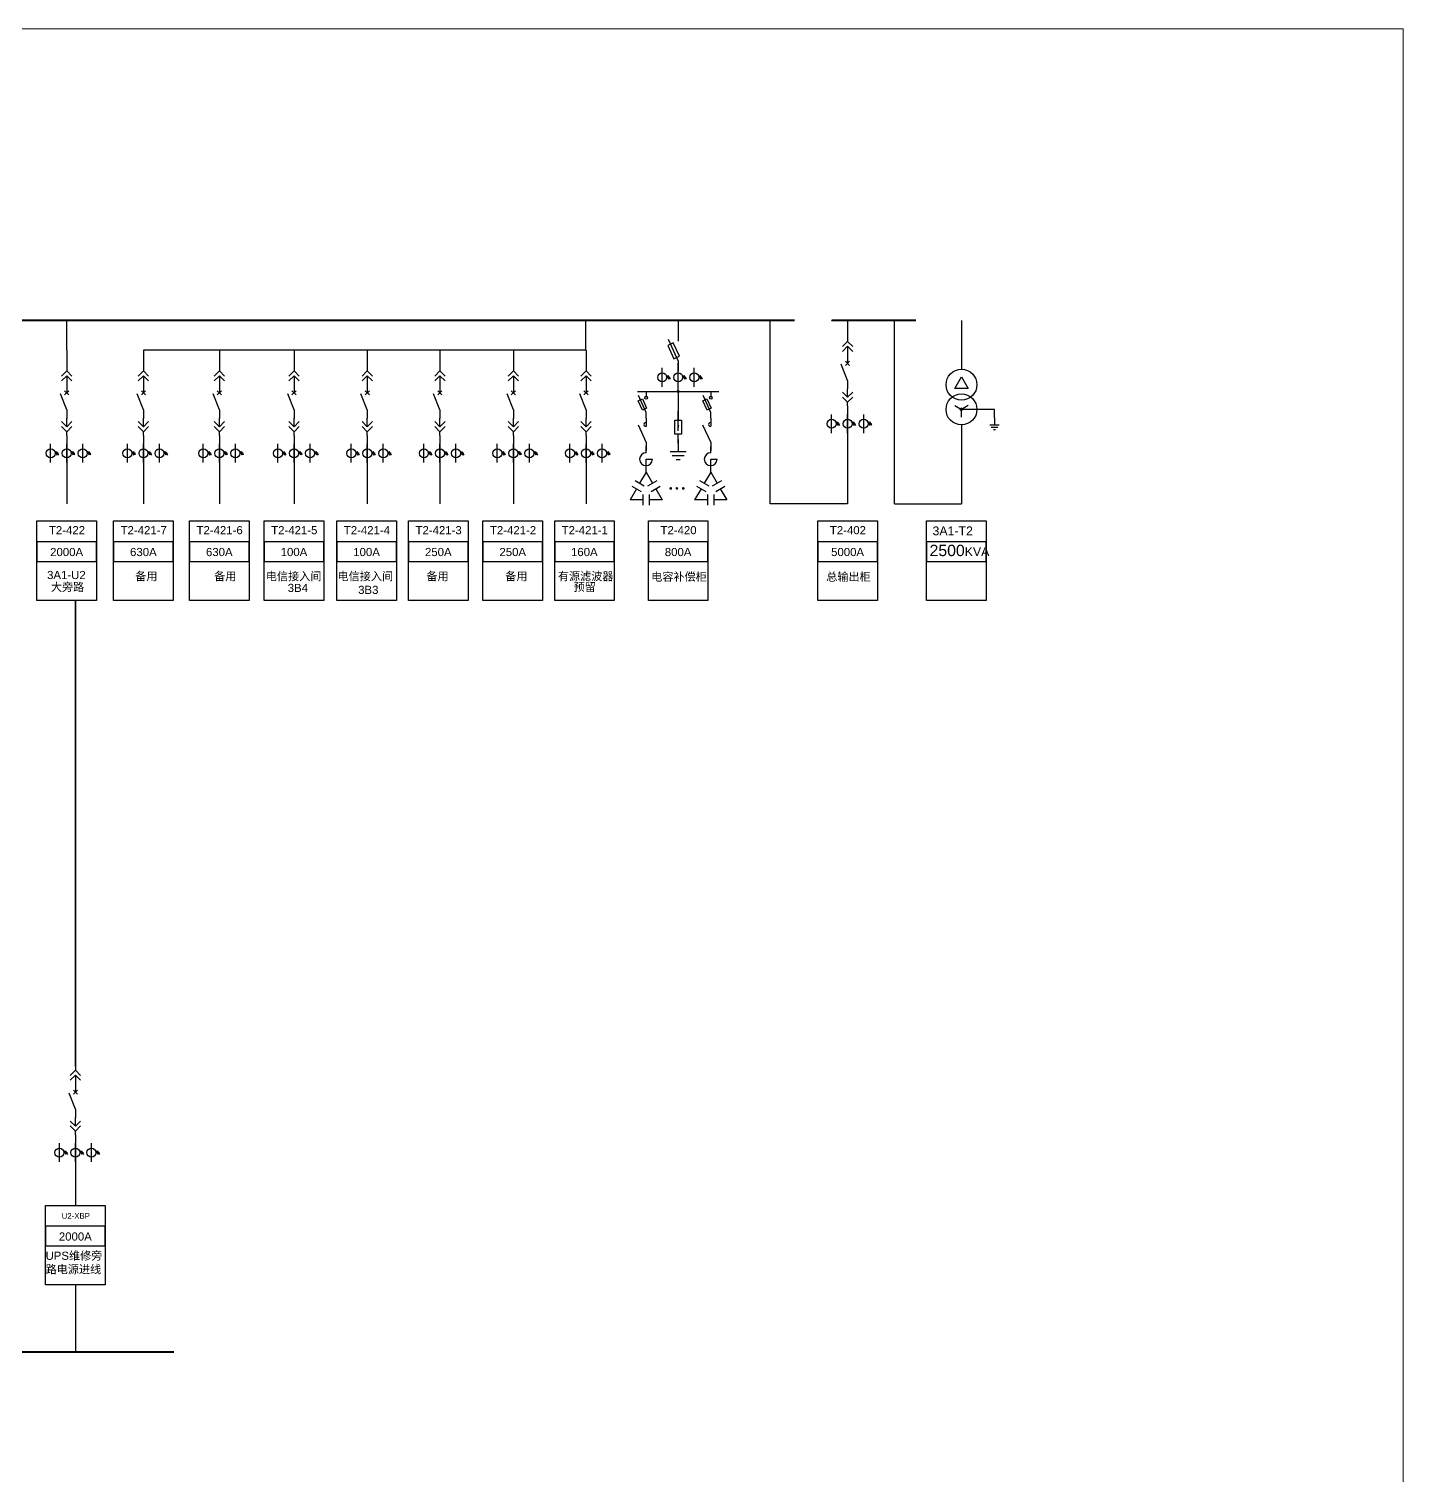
# Model space of a CAD drawing. Header units: millimetres. Extents: x -3460 to -460, y 6070 to 9130.
# Drawn here: x -2390.8 to -2270.7, y 7135.6 to 7262.1 of the extents above; entities that cross this region are included whole.
import ezdxf
from ezdxf.enums import TextEntityAlignment as Align

# ---------------------------------------------------------------- set-up
doc = ezdxf.new("R2010")
doc.units = ezdxf.units.MM
doc.header["$LTSCALE"] = 1000
doc.header["$MEASUREMENT"] = 0
doc.linetypes.add('CENTER', pattern=[2, 1.25, -0.25, 0.25, -0.25])
doc.linetypes.add('CONTINOUS', pattern=[0])
doc.styles.get("Standard").update_dxf_attribs({"font": 'arial.ttf'})

# ---------------------------------------------------------------- blocks, each defined once
blk = doc.blocks.new('DYDQAA05')
at = {"color": 0}
blk.add_lwpolyline([(0, 0), (0, -7)], dxfattribs=at)
blk = doc.blocks.new('DYDQAA03')
at = {"color": 0}
for points in [[(0, 0), (0, -1.5)], [(-2.12, -3.62), (0, -1.5)], [(-2.12, -5.62), (0, -3.5)], [(2.12, -3.62), (0, -1.5)], [(2.12, -5.62), (0, -3.5)], [(0, -3.5), (0, -7)]]:
    blk.add_lwpolyline(points, dxfattribs=at)
blk = doc.blocks.new('DYDQAA09')
at = {"color": 0}
blk.add_lwpolyline([(0, 0), (0, -3.5)], dxfattribs=at)
blk.add_lwpolyline([(0, 0), (0, -3.5)], dxfattribs=at)
blk.add_lwpolyline([(0, 0), (0, -3.5)], dxfattribs=at)
blk.add_lwpolyline([(0, 0), (0, -3.5)], dxfattribs=at)
blk.add_lwpolyline([(0, 0), (0, -3.5)], dxfattribs=at)
blk.add_lwpolyline([(0, 0), (0, -3.5)], dxfattribs=at)
blk.add_lwpolyline([(0, 0), (0, -3.5)], dxfattribs=at)
blk.add_lwpolyline([(0, 0), (0, -3.5)], dxfattribs=at)
blk.add_lwpolyline([(0, 0), (0, -3.5)], dxfattribs=at)
blk = doc.blocks.new('DYDQ0201')
at = {"color": 0}
for points in [[(0.86, -0.86), (-0.86, 0.86)], [(-0.86, -0.86), (0.86, 0.86)], [(0, -7), (-2.61, -0.37)]]:
    blk.add_lwpolyline(points, dxfattribs=at)
blk = doc.blocks.new('DYDQAA04')
at = {"color": 0}
for points in [[(0, -3.5), (0, 0)], [(-2.12, -1.38), (0, -3.5)], [(-2.12, -3.38), (0, -5.5)], [(2.12, -1.38), (0, -3.5)], [(2.12, -3.38), (0, -5.5)], [(0, -7), (0, -5.5)]]:
    blk.add_lwpolyline(points, dxfattribs=at)
blk = doc.blocks.new('A$C03DD39B5')
for p, q in [((417, 475), (283, 392)), ((417, 422), (283, 339)), ((350, 333), (350, 467))]:
    blk.add_line(p, q)
blk.add_lwpolyline([(700, 167), (0, 167)])
blk.add_circle((350, 167), 167)
blk = doc.blocks.new('$element$00000530')
for points in [[(-0.291, -0.342), (-0.139, -0.275), (0.017, -0.625), (-0.136, -0.693), (-0.291, -0.342)], [(0, -1), (0, -0.78), (-0.283, -0.152)], [(-0.05, -0.183), (0.05, -0.183)], [(0, 0), (0, -0.183)]]:
    blk.add_lwpolyline(points)
blk.add_circle((0, -0.233), 0.05)
at = {"flags": 9}
blk.add_attdef('S', (0, 0), '', height=0.00000667, dxfattribs=at)
blk = doc.blocks.new('M_M4')
blk.add_line((-0.25, -0.2), (0, -0.75))
for points in [[(0, 0), (0, -0.25)], [(0, -0.75), (0, -1)]]:
    blk.add_lwpolyline(points)
blk.add_arc((-0.008, -0.192), 0.0589, 81.8699, 278.1301)
at = {"width": 0.8, "flags": 9}
blk.add_attdef('S', (0.25, -0.5), '', height=0.2, dxfattribs=at)
blk = doc.blocks.new('M_M23')
for p, q in [((0, -0.5), (-0.25, -0.5)), ((0, -0.25), (0, -0.5))]:
    blk.add_line(p, q)
for points in [[(0, 0), (0, -0.25)], [(0, -0.75), (0, -1)]]:
    blk.add_lwpolyline(points)
blk.add_arc((0, -0.5), 0.25, 270, 180)
at = {"width": 0.8, "flags": 9}
blk.add_attdef('S', (0.25, -0.5), '', height=0.2, dxfattribs=at)
blk = doc.blocks.new('M_M44IVD')
for points in [[(0, 0), (-0.2, -0.346)], [(0, 0), (0.2, -0.346)], [(-0.444, -0.436), (-0.156, -0.603)], [(-0.344, -0.263), (-0.056, -0.43)], [(0.056, -0.43), (0.344, -0.263)], [(0.156, -0.603), (0.444, -0.436)], [(-0.3, -0.52), (-0.5, -0.866)], [(-0.1, -0.866), (-0.5, -0.866)], [(-0.1, -0.699), (-0.1, -1.033)], [(0.1, -0.699), (0.1, -1.033)], [(0.5, -0.866), (0.1, -0.866)], [(0.3, -0.52), (0.5, -0.866)]]:
    blk.add_lwpolyline(points)
at = {"width": 0.8, "flags": 9}
blk.add_attdef('S', (0.25, -0.5), '', height=0.2, dxfattribs=at)
blk = doc.blocks.new('M_M17')
for p, q in [((-0.1, -0.717), (-0.1, -0.283)), ((-0.1, -0.283), (0.1, -0.283)), ((0, -0.383), (0, -0.717)), ((0.1, -0.283), (0.1, -0.717)), ((0.1, -0.717), (-0.1, -0.717))]:
    blk.add_line(p, q)
for points in [[(0, 0), (0, -0.283)], [(0, -0.717), (0, -1)]]:
    blk.add_lwpolyline(points)
for points in [[(-0.033, -0.567), (0.033, -0.567), (0, -0.367), (0.033, -0.567)], [(0.033, -0.567), (0, -0.367), (-0.033, -0.567), (0.033, -0.567)], [(0, -0.367), (-0.033, -0.567), (0.033, -0.567), (0, -0.367)]]:
    blk.add_solid(points)
at = {"width": 0.8, "flags": 9}
blk.add_attdef('S', (0.25, -0.5), '', height=0.2, dxfattribs=at)
blk = doc.blocks.new('M_M24')
for p, q in [((-0.25, -0.375), (0.25, -0.375)), ((-0.1875, -0.5), (0.1875, -0.5)), ((-0.0625, -0.625), (0.0625, -0.625))]:
    blk.add_line(p, q)
blk.add_lwpolyline([(0, 0), (0, -0.375)])
at = {"width": 0.8, "flags": 9}
blk.add_attdef('S', (0.25, -0.5), '', height=0.2, dxfattribs=at)

msp = doc.modelspace()

# ---------------------------------------------------------------- linework, layer by layer
for p, q in [((-2387.52, 7233.96, -9969.82), (-2387.52, 7236.54, -8586.54)), ((-2342.13, 7233.96, -9969.82), (-2342.13, 7236.54, -8586.54)), ((-2326, 7220.52, -7768.65), (-2326, 7236.54, -7768.65)), ((-2315.14, 7220.52, -9554.04), (-2315.14, 7236.54, -7768.65)), ((-2342.11, 7233.96, -9969.87), (-2380.81, 7233.96, -9969.87)), ((-2336.86, 7230.34, -8742.96), (-2336.86, 7229.94, -8742.96)), ((-2334.05, 7230.43, -8742.96), (-2334.05, 7230.77, -8742.96)), ((-2319.24, 7228.3, -7768.65), (-2319.24, 7226.66, -7768.65)), ((-2319.24, 7226.66, -7768.65), (-2319.24, 7220.52, -7768.65)), ((-2387.52, 7225.72, -7768.6), (-2387.52, 7224.08, -7768.6)), ((-2380.81, 7225.72, -7768.65), (-2380.81, 7224.08, -7768.65)), ((-2374.17, 7225.72, -7768.65), (-2374.17, 7224.08, -7768.65)), ((-2367.64, 7225.72, -7768.65), (-2367.64, 7224.08, -7768.65)), ((-2361.24, 7225.72, -7768.65), (-2361.24, 7224.08, -7768.65)), ((-2354.89, 7225.72, -7768.65), (-2354.89, 7224.08, -7768.65)), ((-2348.46, 7225.72, -7768.65), (-2348.46, 7224.08, -7768.65)), ((-2342.11, 7225.72, -7768.65), (-2342.11, 7224.08, -7768.65)), ((-2387.52, 7224.08, -7768.6), (-2387.52, 7220.52, -7768.6)), ((-2380.81, 7224.08, -7768.65), (-2380.81, 7220.52, -7768.65)), ((-2374.17, 7224.08, -7768.65), (-2374.17, 7220.52, -7768.65)), ((-2367.64, 7224.08, -7768.65), (-2367.64, 7220.52, -7768.65)), ((-2361.24, 7224.08, -7768.65), (-2361.24, 7220.52, -7768.65)), ((-2354.89, 7224.08, -7768.65), (-2354.89, 7220.52, -7768.65)), ((-2348.46, 7224.08, -7768.65), (-2348.46, 7220.52, -7768.65)), ((-2342.11, 7224.08, -7768.65), (-2342.11, 7220.52, -7768.65)), ((-2319.24, 7220.52, -7768.65), (-2326, 7220.52, -7768.65)), ((-2386.76, 7164.56, -5976.35), (-2386.76, 7162.92, -5976.35)), ((-2386.76, 7162.92, -3775.12), (-2386.76, 7159.17, -6135.16)), ((-2386.76, 7152.22, -6102.65), (-2386.76, 7146.36, -6102.65))]:
    msp.add_line(p, q)
at = {"color": 0}
for p, q in [((-2309.28, 7236.54, -4943.09), (-2309.28, 7232.3, -9554.04)), ((-2309.86, 7230.6, -9554.04), (-2309.28, 7231.62, -9554.04)), ((-2309.86, 7230.6, -9554.04), (-2309.28, 7231.62, -9554.04)), ((-2309.28, 7231.62, -9554.04), (-2308.69, 7230.6, -9554.04)), ((-2308.69, 7230.6, -9554.04), (-2309.86, 7230.6, -9554.04)), ((-2309.86, 7229.12, -9554.04), (-2309.28, 7228.78, -9554.04)), ((-2308.69, 7229.12, -9554.04), (-2309.28, 7228.78, -9554.04)), ((-2309.29, 7228.88, -9554.04), (-2309.38, 7228.79, -9554.04)), ((-2309.23, 7228.87, -9554.04), (-2309.37, 7228.73, -9554.04)), ((-2309.24, 7228.87, -9554.04), (-2309.37, 7228.74, -9554.04)), ((-2309.32, 7228.87, -9554.04), (-2309.37, 7228.82, -9554.04)), ((-2309.2, 7228.84, -9554.04), (-2309.34, 7228.7, -9554.04)), ((-2309.19, 7228.83, -9554.04), (-2309.33, 7228.69, -9554.04)), ((-2309.18, 7228.8, -9554.04), (-2309.3, 7228.68, -9554.04)), ((-2309.28, 7228.1, -9554.04), (-2309.28, 7228.78, -9554.04)), ((-2306.39, 7228.78, -9554.04), (-2309.28, 7228.78, -9554.04)), ((-2309.18, 7228.77, -9554.04), (-2309.27, 7228.68, -9554.04)), ((-2309.28, 7227.42, -9554.04), (-2309.28, 7220.52, -9554.04)), ((-2306.8, 7227.42, -9554.04), (-2305.98, 7227.42, -9554.04)), ((-2306.69, 7227.22, -9554.04), (-2306.09, 7227.22, -9554.04)), ((-2306.49, 7227.02, -9554.04), (-2306.29, 7227.02, -9554.04)), ((-2315.14, 7220.52, -9554.04), (-2309.28, 7220.52, -9554.04))]:
    msp.add_line(p, q, dxfattribs=at)
at = {"linetype": 'Continuous'}
for p, q in [((-2334.93, 7234.93, -8742.96), (-2334.05, 7233, -8742.96)), ((-2334.05, 7232.55, -8742.96), (-2334.05, 7232.84, -8742.96)), ((-2334.05, 7232.08, -8742.96), (-2334.05, 7232.73, -8742.96)), ((-2337.61, 7230.34, -8742.96), (-2330.49, 7230.34, -8742.96)), ((-2334.05, 7230.34, -8742.96), (-2334.05, 7227.88, -8742.96))]:
    msp.add_line(p, q, dxfattribs=at)
at = {"color": 0, "linetype": 'CENTER', "ltscale": 0.5}
msp.add_line((-2306.39, 7228.03, -9554.04), (-2306.39, 7228.78, -9554.04), dxfattribs=at)
at = {"color": 5, "lineweight": 35}
for q in [(-2386.76, 7212.07, -8586.54), (-2386.76, 7171.31, -8177.57)]:
    msp.add_line((-2386.76, 7190.33, -8177.57), q, dxfattribs=at)
at = {"color": 1, "lineweight": 40}
msp.add_line((-2441.78, 7146.36, -6511.62), (-2378.16, 7146.36, -6511.62), dxfattribs=at)
at = {"color": 1, "lineweight": 13, "ltscale": 0.001071}
msp.add_lwpolyline([(-2620, 7262.05), (-2270.66, 7262.05), (-2270.66, 6962.31), (-2620, 6962.31)], close=True, dxfattribs=at)
at = {"color": 1, "lineweight": 40, "ltscale": 100}
for points, elevation in [([(-2323.88, 7236.54), (-2459.04, 7236.54), (-2459.04, 7236.54)], -8586.54), ([(-2313.26, 7236.54), (-2320.63, 7236.54), (-2320.63, 7236.54)], -8742.96)]:
    msp.add_lwpolyline(points, dxfattribs=dict(at, elevation=elevation))
at = {"linetype": 'Continuous', "elevation": -8742.96}
for points in [[(-2334.05, 7236.54), (-2334.05, 7234.75)], [(-2334.05, 7235.63), (-2334.05, 7234.75)], [(-2334.05, 7233), (-2334.05, 7232.12)]]:
    msp.add_lwpolyline(points, dxfattribs=at)
msp.add_lwpolyline([(-2334.43, 7233.2), (-2333.95, 7233.42), (-2334.48, 7234.59), (-2334.96, 7234.37)], close=True, dxfattribs=at)
at = {"color": 0, "elevation": -9554.04}
msp.add_lwpolyline([(-2306.39, 7228.03), (-2306.39, 7227.42)], dxfattribs=at)
at = {"lineweight": -2, "ltscale": 100, "const_width": 0.117, "elevation": -9029.24}
for points in [[(-2334.76, 7221.87, 1), (-2334.64, 7221.87, 1)], [(-2334.22, 7221.87, 1), (-2334.11, 7221.87, 1)], [(-2333.67, 7221.87, 1), (-2333.55, 7221.87, 1)]]:
    msp.add_lwpolyline(points, format="xyb", close=True, dxfattribs=at)
for points, elevation in [([(-2390.13, 7219.03), (-2384.92, 7219.03), (-2384.92, 7212.07), (-2390.13, 7212.07)], -8586.54), ([(-2383.42, 7219.03), (-2378.21, 7219.03), (-2378.21, 7212.07), (-2383.42, 7212.07)], -8586.59), ([(-2376.78, 7219.03), (-2371.57, 7219.03), (-2371.57, 7212.07), (-2376.78, 7212.07)], -8586.59), ([(-2370.25, 7219.03), (-2365.04, 7219.03), (-2365.04, 7212.07), (-2370.25, 7212.07)], -8586.59), ([(-2363.9, 7219.03), (-2358.69, 7219.03), (-2358.69, 7212.07), (-2363.9, 7212.07)], -8586.59), ([(-2357.63, 7219.03), (-2352.42, 7219.03), (-2352.42, 7212.07), (-2357.63, 7212.07)], -8586.59), ([(-2351.12, 7219.03), (-2345.91, 7219.03), (-2345.91, 7212.07), (-2351.12, 7212.07)], -8586.59), ([(-2344.85, 7219.03), (-2339.64, 7219.03), (-2339.64, 7212.07), (-2344.85, 7212.07)], -8586.59), ([(-2336.65, 7219.03), (-2331.45, 7219.03), (-2331.45, 7212.07), (-2336.65, 7212.07)], -8586.59), ([(-2321.84, 7219.03), (-2316.63, 7219.03), (-2316.63, 7212.07), (-2321.84, 7212.07)], -8586.59), ([(-2312.34, 7219.03), (-2307.13, 7219.03), (-2307.13, 7212.07), (-2312.34, 7212.07)], -8014.34), ([(-2390.13, 7215.47), (-2384.92, 7215.47), (-2384.92, 7217.21), (-2390.13, 7217.21)], -8586.54), ([(-2383.42, 7215.47), (-2378.21, 7215.47), (-2378.21, 7217.21), (-2383.42, 7217.21)], -8586.59), ([(-2376.78, 7215.47), (-2371.57, 7215.47), (-2371.57, 7217.21), (-2376.78, 7217.21)], -8586.59), ([(-2370.25, 7215.47), (-2365.04, 7215.47), (-2365.04, 7217.21), (-2370.25, 7217.21)], -8586.59), ([(-2363.9, 7215.47), (-2358.69, 7215.47), (-2358.69, 7217.21), (-2363.9, 7217.21)], -8586.59), ([(-2357.63, 7215.47), (-2352.42, 7215.47), (-2352.42, 7217.21), (-2357.63, 7217.21)], -8586.59), ([(-2351.12, 7215.47), (-2345.91, 7215.47), (-2345.91, 7217.21), (-2351.12, 7217.21)], -8586.59), ([(-2344.85, 7215.47), (-2339.64, 7215.47), (-2339.64, 7217.21), (-2344.85, 7217.21)], -8586.59), ([(-2336.65, 7215.47), (-2331.45, 7215.47), (-2331.45, 7217.21), (-2336.65, 7217.21)], -8586.59), ([(-2321.84, 7215.47), (-2316.63, 7215.47), (-2316.63, 7217.21), (-2321.84, 7217.21)], -8586.59), ([(-2312.34, 7215.47), (-2307.13, 7215.47), (-2307.13, 7217.21), (-2312.34, 7217.21)], -8014.34), ([(-2389.37, 7159.17), (-2384.16, 7159.17), (-2384.16, 7152.22), (-2389.37, 7152.22)], -6135.16), ([(-2389.37, 7155.62), (-2384.16, 7155.62), (-2384.16, 7157.35), (-2389.37, 7157.35)], -6135.16)]:
    msp.add_lwpolyline(points, close=True, dxfattribs=dict(elevation=elevation))
at = {"color": 0, "linetype": 'CONTINOUS'}
for centre in [(-2309.28, 7230.94, -9554.04), (-2309.28, 7228.78, -9554.04)]:
    msp.add_circle(centre, 1.35, dxfattribs=at)
msp.add_circle((-2334.05, 7230.34, -8742.96), 0.0936)
at = {"color": 0}
msp.add_circle((-2309.28, 7228.78, -9554.04), 0.101, dxfattribs=at)

# ---------------------------------------------------------------- block references
for name, p, xscale, yscale, zscale in [('DYDQAA05', (-2319.24, 7236.54, -9969.87), 0.2128962921302706, 0.2128962921302706, 0.2128962921302706), ('DYDQAA03', (-2319.24, 7235.05, -9969.87), 0.2128962921302706, 0.2128962921302706, 0.2128962921302706), ('DYDQAA05', (-2387.52, 7233.96, -9969.82), 0.2128962921302706, 0.2128962921302706, 0.2128962921302706), ('DYDQAA05', (-2380.81, 7233.96, -9969.87), 0.2128962921302706, 0.2128962921302706, 0.2128962921302706), ('DYDQAA05', (-2374.17, 7233.96, -9969.87), 0.2128962921302706, 0.2128962921302706, 0.2128962921302706), ('DYDQAA05', (-2367.64, 7233.96, -9969.87), 0.2128962921302706, 0.2128962921302706, 0.2128962921302706), ('DYDQAA05', (-2361.24, 7233.96, -9969.87), 0.2128962921302706, 0.2128962921302706, 0.2128962921302706), ('DYDQAA05', (-2354.89, 7233.96, -9969.87), 0.2128962921302706, 0.2128962921302706, 0.2128962921302706), ('DYDQAA05', (-2348.46, 7233.96, -9969.87), 0.2128962921302706, 0.2128962921302706, 0.2128962921302706), ('DYDQAA05', (-2342.11, 7233.96, -9969.87), 0.2128962921302706, 0.2128962921302706, 0.2128962921302706), ('DYDQ0201', (-2319.24, 7232.81, -9969.87), 0.2128962921302706, 0.2128962921302706, 0.2128962921302706), ('DYDQAA09', (-2319.24, 7233.56, -9969.87), 0.2128962921302706, 0.2128962921302706, 0.2128962921302706), ('DYDQAA03', (-2387.52, 7232.47, -9969.82), 0.2128962921302706, 0.2128962921302706, 0.2128962921302706), ('DYDQAA03', (-2380.81, 7232.47, -9969.87), 0.2128962921302706, 0.2128962921302706, 0.2128962921302706), ('DYDQAA03', (-2374.17, 7232.47, -9969.87), 0.2128962921302706, 0.2128962921302706, 0.2128962921302706), ('DYDQAA03', (-2367.64, 7232.47, -9969.87), 0.2128962921302706, 0.2128962921302706, 0.2128962921302706), ('DYDQAA03', (-2361.24, 7232.47, -9969.87), 0.2128962921302706, 0.2128962921302706, 0.2128962921302706), ('DYDQAA03', (-2354.89, 7232.47, -9969.87), 0.2128962921302706, 0.2128962921302706, 0.2128962921302706), ('DYDQAA03', (-2348.46, 7232.47, -9969.87), 0.2128962921302706, 0.2128962921302706, 0.2128962921302706), ('DYDQAA03', (-2342.11, 7232.47, -9969.87), 0.2128962921302706, 0.2128962921302706, 0.2128962921302706), ('DYDQ0201', (-2387.52, 7230.23, -9969.82), 0.2128962921302706, 0.2128962921302706, 0.2128962921302706), ('DYDQAA09', (-2387.52, 7230.98, -9969.82), 0.2128962921302706, 0.2128962921302706, 0.2128962921302706), ('DYDQ0201', (-2380.81, 7230.23, -9969.87), 0.2128962921302706, 0.2128962921302706, 0.2128962921302706), ('DYDQAA09', (-2380.81, 7230.98, -9969.87), 0.2128962921302706, 0.2128962921302706, 0.2128962921302706), ('DYDQ0201', (-2374.17, 7230.23, -9969.87), 0.2128962921302706, 0.2128962921302706, 0.2128962921302706), ('DYDQAA09', (-2374.17, 7230.98, -9969.87), 0.2128962921302706, 0.2128962921302706, 0.2128962921302706), ('DYDQ0201', (-2367.64, 7230.23, -9969.87), 0.2128962921302706, 0.2128962921302706, 0.2128962921302706), ('DYDQAA09', (-2367.64, 7230.98, -9969.87), 0.2128962921302706, 0.2128962921302706, 0.2128962921302706), ('DYDQ0201', (-2361.24, 7230.23, -9969.87), 0.2128962921302706, 0.2128962921302706, 0.2128962921302706), ('DYDQAA09', (-2361.24, 7230.98, -9969.87), 0.2128962921302706, 0.2128962921302706, 0.2128962921302706), ('DYDQ0201', (-2354.89, 7230.23, -9969.87), 0.2128962921302706, 0.2128962921302706, 0.2128962921302706), ('DYDQAA09', (-2354.89, 7230.98, -9969.87), 0.2128962921302706, 0.2128962921302706, 0.2128962921302706), ('DYDQ0201', (-2348.46, 7230.23, -9969.87), 0.2128962921302706, 0.2128962921302706, 0.2128962921302706), ('DYDQAA09', (-2348.46, 7230.98, -9969.87), 0.2128962921302706, 0.2128962921302706, 0.2128962921302706), ('DYDQ0201', (-2342.11, 7230.23, -9969.87), 0.2128962921302706, 0.2128962921302706, 0.2128962921302706), ('DYDQAA09', (-2342.11, 7230.98, -9969.87), 0.2128962921302706, 0.2128962921302706, 0.2128962921302706), ('DYDQAA04', (-2319.24, 7230.58, -9969.87), 0.2128962921302706, 0.2128962921302706, 0.2128962921302706), ('DYDQAA09', (-2319.24, 7231.32, -9969.87), 0.2128962921302706, 0.2128962921302706, 0.2128962921302706), ('DYDQAA09', (-2319.24, 7229.09, -9969.87), 0.2128962921302706, 0.2128962921302706, 0.2128962921302706), ('DYDQAA04', (-2387.52, 7228, -9969.82), 0.2128962921302706, 0.2128962921302706, 0.2128962921302706), ('DYDQAA09', (-2387.52, 7228.74, -9969.82), 0.2128962921302706, 0.2128962921302706, 0.2128962921302706), ('DYDQAA04', (-2380.81, 7228, -9969.87), 0.2128962921302706, 0.2128962921302706, 0.2128962921302706), ('DYDQAA09', (-2380.81, 7228.74, -9969.87), 0.2128962921302706, 0.2128962921302706, 0.2128962921302706), ('DYDQAA04', (-2374.17, 7228, -9969.87), 0.2128962921302706, 0.2128962921302706, 0.2128962921302706), ('DYDQAA09', (-2374.17, 7228.74, -9969.87), 0.2128962921302706, 0.2128962921302706, 0.2128962921302706), ('DYDQAA04', (-2367.64, 7228, -9969.87), 0.2128962921302706, 0.2128962921302706, 0.2128962921302706), ('DYDQAA09', (-2367.64, 7228.74, -9969.87), 0.2128962921302706, 0.2128962921302706, 0.2128962921302706), ('DYDQAA04', (-2361.24, 7228, -9969.87), 0.2128962921302706, 0.2128962921302706, 0.2128962921302706), ('DYDQAA09', (-2361.24, 7228.74, -9969.87), 0.2128962921302706, 0.2128962921302706, 0.2128962921302706), ('DYDQAA04', (-2354.89, 7228, -9969.87), 0.2128962921302706, 0.2128962921302706, 0.2128962921302706), ('DYDQAA09', (-2354.89, 7228.74, -9969.87), 0.2128962921302706, 0.2128962921302706, 0.2128962921302706), ('DYDQAA04', (-2348.46, 7228, -9969.87), 0.2128962921302706, 0.2128962921302706, 0.2128962921302706), ('DYDQAA09', (-2348.46, 7228.74, -9969.87), 0.2128962921302706, 0.2128962921302706, 0.2128962921302706), ('DYDQAA04', (-2342.11, 7228, -9969.87), 0.2128962921302706, 0.2128962921302706, 0.2128962921302706), ('DYDQAA09', (-2342.11, 7228.74, -9969.87), 0.2128962921302706, 0.2128962921302706, 0.2128962921302706), ('M_M4', (-2336.86, 7228, -8742.96), 2.806660772809213, 2.806660772809213, 2.806660772809213), ('M_M4', (-2331.21, 7228, -8742.96), 2.806660772809213, 2.806660772809213, 2.806660772809213), ('DYDQAA09', (-2387.52, 7226.51, -9969.82), 0.2128962921302706, 0.2128962921302706, 0.2128962921302706), ('DYDQAA09', (-2380.81, 7226.51, -9969.87), 0.2128962921302706, 0.2128962921302706, 0.2128962921302706), ('DYDQAA09', (-2374.17, 7226.51, -9969.87), 0.2128962921302706, 0.2128962921302706, 0.2128962921302706), ('DYDQAA09', (-2367.64, 7226.51, -9969.87), 0.2128962921302706, 0.2128962921302706, 0.2128962921302706), ('DYDQAA09', (-2361.24, 7226.51, -9969.87), 0.2128962921302706, 0.2128962921302706, 0.2128962921302706), ('DYDQAA09', (-2354.89, 7226.51, -9969.87), 0.2128962921302706, 0.2128962921302706, 0.2128962921302706), ('DYDQAA09', (-2348.46, 7226.51, -9969.87), 0.2128962921302706, 0.2128962921302706, 0.2128962921302706), ('DYDQAA09', (-2342.11, 7226.51, -9969.87), 0.2128962921302706, 0.2128962921302706, 0.2128962921302706), ('M_M23', (-2336.86, 7223.3, -8742.96), -2.24532861824737, -2.24532861824737, 2.245328618247297), ('M_M24', (-2334.05, 7226.14, -8742.96), 2.806660772809213, 2.806660772809213, 2.806660772809213), ('M_M23', (-2331.21, 7223.3, -8742.96), -2.24532861824737, -2.24532861824737, 2.245328618247297), ('M_M44IVD', (-2336.86, 7223.3, -8742.96), 2.806660772809213, 2.806660772809213, 2.806660772809213), ('M_M44IVD', (-2331.21, 7223.3, -8742.96), 2.806660772809213, 2.806660772809213, 2.806660772809213), ('DYDQAA03', (-2386.76, 7171.31, -8177.57), 0.2128962921302706, 0.2128962921302706, 0.2128962921302706), ('DYDQAA09', (-2386.76, 7169.82, -8177.57), 0.2128962921302706, 0.2128962921302706, 0.2128962921302706), ('DYDQ0201', (-2386.76, 7169.07, -8177.57), 0.2128962921302706, 0.2128962921302706, 0.2128962921302706), ('DYDQAA09', (-2386.76, 7167.58, -8177.57), 0.2128962921302706, 0.2128962921302706, 0.2128962921302706), ('DYDQAA04', (-2386.76, 7166.84, -8177.57), 0.2128962921302706, 0.2128962921302706, 0.2128962921302706), ('DYDQAA09', (-2386.76, 7165.35, -8177.57), 0.2128962921302706, 0.2128962921302706, 0.2128962921302706)]:
    msp.add_blockref(name, p, dxfattribs=dict(xscale=xscale, yscale=yscale, zscale=zscale))
at = {"linetype": 'Continuous', "xscale": 0.00233888397733859, "yscale": 0.00233888397733859, "zscale": 0.00233888397733859, "rotation": 270}
for p in [(-2335.84, 7232.4, -8742.96), (-2334.44, 7232.4, -8742.96), (-2333.04, 7232.4, -8742.96), (-2321.03, 7228.34, -7768.65), (-2319.63, 7228.34, -7768.65), (-2318.22, 7228.34, -7768.65), (-2389.32, 7225.76, -7768.6), (-2387.91, 7225.76, -7768.6), (-2386.51, 7225.76, -7768.6), (-2382.61, 7225.76, -7768.65), (-2381.2, 7225.76, -7768.65), (-2379.8, 7225.76, -7768.65), (-2375.97, 7225.76, -7768.65), (-2374.56, 7225.76, -7768.65), (-2373.16, 7225.76, -7768.65), (-2369.44, 7225.76, -7768.65), (-2368.03, 7225.76, -7768.65), (-2366.63, 7225.76, -7768.65), (-2363.03, 7225.76, -7768.65), (-2361.63, 7225.76, -7768.65), (-2360.23, 7225.76, -7768.65), (-2356.68, 7225.76, -7768.65), (-2355.28, 7225.76, -7768.65), (-2353.88, 7225.76, -7768.65), (-2350.26, 7225.76, -7768.65), (-2348.85, 7225.76, -7768.65), (-2347.45, 7225.76, -7768.65), (-2343.91, 7225.76, -7768.65), (-2342.5, 7225.76, -7768.65), (-2341.1, 7225.76, -7768.65), (-2388.55, 7164.6, -5976.35), (-2387.15, 7164.6, -5976.35), (-2385.75, 7164.6, -5976.35)]:
    msp.add_blockref('A$C03DD39B5', p, dxfattribs=at)
at = {"linetype": 'Continuous', "xscale": 2.33888397733859, "yscale": 2.33888397733859, "zscale": 2.33888397733859}
for p in [(-2336.86, 7230.34, -8742.96), (-2331.21, 7230.34, -8742.96)]:
    msp.add_blockref('$element$00000530', p, dxfattribs=at)
at = {"xscale": 2.806660772809213, "yscale": 2.806660772809213, "zscale": 2.806660772809213, "rotation": 180}
msp.add_blockref('M_M17', (-2334.05, 7225.83, -8742.96), dxfattribs=at)

# ---------------------------------------------------------------- texts
at = {"lineweight": 0}
for s, height, p in [('T2-422', 0.713, (-2387.5, 7217.86, -9969.82)), ('T2-421-7', 0.713, (-2380.79, 7217.86, -9969.87)), ('T2-421-6', 0.713, (-2374.15, 7217.86, -9969.87)), ('T2-421-5', 0.713, (-2367.62, 7217.86, -9969.87)), ('T2-421-4', 0.713, (-2361.27, 7217.86, -9969.87)), ('T2-421-3', 0.713, (-2355, 7217.86, -9969.87)), ('T2-421-2', 0.713, (-2348.49, 7217.86, -9969.87)), ('T2-421-1', 0.713, (-2342.22, 7217.86, -9969.87)), ('T2-420', 0.713, (-2334.02, 7217.86, -9969.87)), ('T2-402', 0.713, (-2319.21, 7217.86, -9969.87)), ('2000A', 0.713, (-2387.53, 7215.95, -9969.82)), ('630A', 0.713, (-2380.82, 7215.95, -9969.87)), ('630A', 0.713, (-2374.18, 7215.95, -9969.87)), ('100A', 0.713, (-2367.65, 7215.95, -9969.87)), ('100A', 0.713, (-2361.3, 7215.95, -9969.87)), ('250A', 0.713, (-2355.03, 7215.95, -9969.87)), ('250A', 0.713, (-2348.52, 7215.95, -9969.87)), ('160A', 0.713, (-2342.26, 7215.95, -9969.87)), ('800A', 0.713, (-2334.06, 7215.95, -9969.87)), ('5000A', 0.713, (-2319.24, 7215.95, -9969.87)), ('3A1-U2', 0.713, (-2387.55, 7213.94, -7768.6)), ('备用', 0.713, (-2380.56, 7213.83, -9969.87)), ('备用', 0.713, (-2373.66, 7213.83, -9969.87)), ('电信接入间', 0.713, (-2367.68, 7213.83, 14038.53)), ('电信接入间', 0.713, (-2361.41, 7213.83, -8586.59)), ('备用', 0.713, (-2355.1, 7213.83, -9969.87)), ('备用', 0.713, (-2348.2, 7213.83, -9969.87)), ('有源滤波器', 0.713, (-2342.14, 7213.83, -9591.07)), ('电容补偿柜', 0.713, (-2333.98, 7213.78, -9969.87)), ('总输出柜', 0.713, (-2319.16, 7213.78, -9969.87)), ('大旁路', 0.713, (-2387.45, 7212.89, -9969.82)), ('3B4', 0.713, (-2367.31, 7212.81, 14164.83)), ('3B3', 0.713, (-2361.15, 7212.64, -8460.29)), ('预留', 0.713, (-2342.23, 7212.89, -9464.77)), ('U2-XBP', 0.49, (-2386.73, 7158, -7518.44)), ('2000A', 0.713, (-2386.77, 7156.09, -7518.44))]:
    msp.add_text(s, height=height, dxfattribs=at).set_placement(p, align=Align.CENTER)
at = {"attachment_point": 1}
for s, insert, char_height, width in [('3A1-T2', (-2311.81, 7218.54, -4014.36), 0.77, 1.1343), ('{\\H0.9x;2500\\H0.77778x;KVA\\P', (-2312.07, 7216.94, -9302.72), 1.1, 1.1343), ('UPS{\\fSimSun|b0|i0|c0|p34;维修旁\\P路电源进线\\P}', (-2389.37, 7155.12, -6135.16), 0.7128, 5.2091)]:
    msp.add_mtext(s, dxfattribs=dict(at, insert=insert, char_height=char_height, width=width))

doc.saveas('drawing.dxf')
